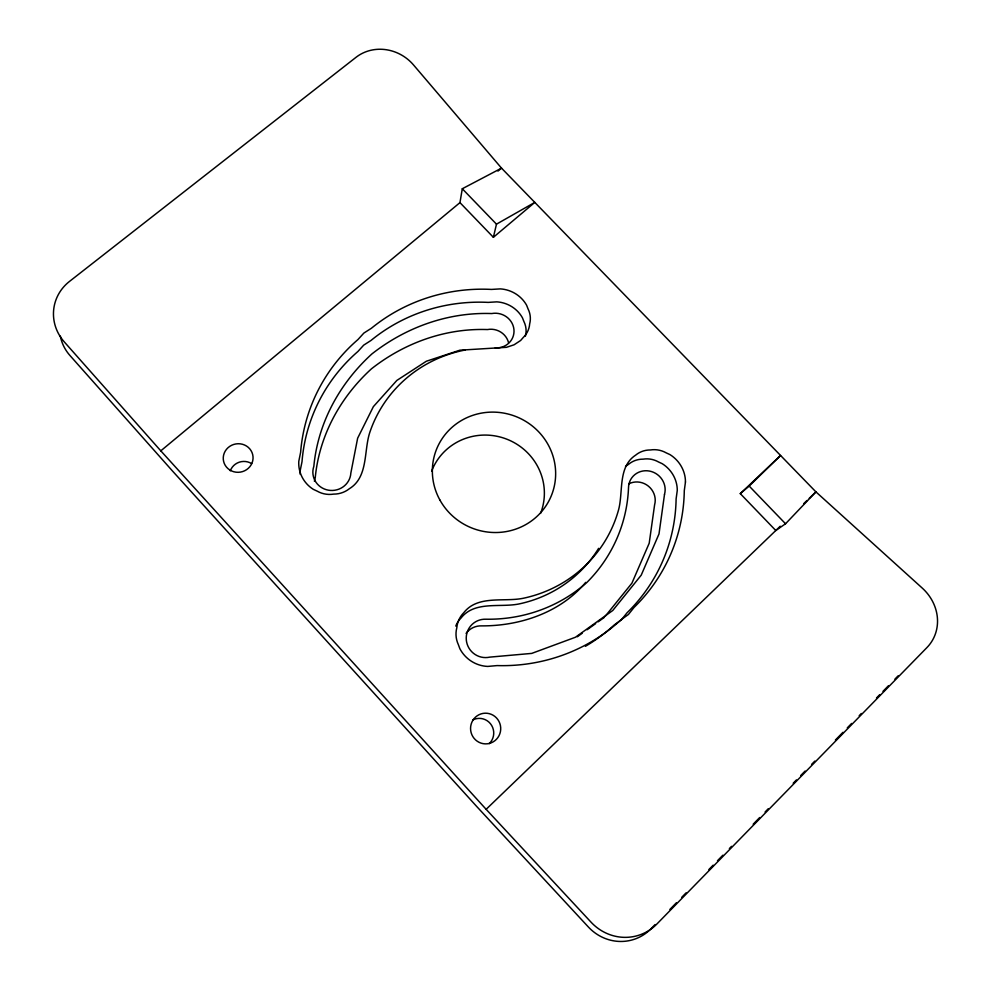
<?xml version="1.0" encoding="UTF-8"?>
<svg xmlns="http://www.w3.org/2000/svg" width="991" height="991" viewBox="0 0 991 991"><rect width="100%" height="100%" fill="white"/><g stroke="black" fill="none" stroke-linecap="round" stroke-linejoin="round"><path stroke-width="1.49" d="M160.802 450.843L459.96 202.622L462.289 188.748L501.52 168.136L815.927 491.883L922.225 588.059A45.053 40.817 32.3 0 1 926.907 647.594L656.884 924.021A48.014 45.92 69 0 1 591.032 922.163L486.135 809.325L160.802 450.843L64.254 341.87A45.041 42.7 10.1 0 1 69.481 281.432L356.042 57.305A41.808 38.76 35.7 0 1 413.482 64.91L501.52 168.136L497.953 171.096M493.382 237.307L496.479 224.164L534.793 202.399L493.382 237.307L459.96 202.622M605.08 616.452L631.924 583.154L649.204 543.217L654.593 504.89A18.036 17.243 38.1 0 0 648.411 486.16A18.036 17.243 38.1 0 0 628.79 483.843M585.693 582.374C560.559 612.488 520.213 626.052 481.75 625.878A18.643 18.457 54.6 0 0 466.08 633.41M740.277 493.629L749.171 486.061L780.574 455.476L740.277 493.629L775.792 530.507L785.541 523.768L815.927 491.883L809.238 498.312M655.125 924.541L651 928.778A45.747 43.728 70.1 0 1 588.357 926.981L476.857 806.649L172.756 471.307L69.94 355.484A42.873 40.73 9.4 0 1 60.352 336.147M669.879 909.441L676.37 902.801M681.783 897.264L686.106 892.841M708.825 869.59L713.148 865.168M717.472 860.733L722.885 855.196M729.376 848.556L731.544 846.339M753.172 824.202L759.663 817.55M765.077 812.025L768.322 808.693M793.196 783.237L796.442 779.917M800.765 775.482L805.101 771.06M811.592 764.408L814.837 761.088M835.388 740.054L842.957 732.312M847.28 727.877L851.616 723.455M859.185 715.7L861.34 713.483M876.49 697.986L879.735 694.666M882.981 691.346L888.394 685.809M894.885 679.169L898.131 675.837M486.135 809.325L780.251 526.221M803.664 503.688L807.008 500.467M577.295 636.779L582.188 633.261M587.081 629.756L595.653 623.612M598.093 621.852L604.349 617.368M625.507 466.427L628.69 464.222A23.251 22.161 37 0 1 643.159 459.155A23.251 22.149 37.2 0 1 658.569 461.992L662.211 463.689A31.018 29.581 37.7 0 1 677.274 490.409L676.11 498.919A172.335 167.157 24.4 0 1 627.018 612.822L621.481 619.734L614.284 624.912A172.682 167.838 23.6 0 1 585.421 646.293M462.289 188.748L496.479 224.164M749.171 486.061L785.541 523.768M525.428 336.085A22.805 21.542 17.9 0 0 523.83 321.332L522.43 317.789A30.399 28.714 17.2 0 0 496.825 301.859L488.204 302.391A171.926 166.364 19.9 0 0 371.006 340.458L363.697 345.141L357.924 351.483A172.285 167.033 18.9 0 0 302.007 461.732L300.248 470.366A31.638 30.572 -2.9 0 0 300.261 474.379M455.773 626.077A24.057 23.834 49.5 0 1 457.644 622.323M458.399 621.171A24.057 23.834 49.5 0 1 461.05 618C474.924 600.323 500.876 608.102 519.965 603.742A127.059 123.206 21.6 0 0 598.614 548.345M431.68 471.047A58.407 56.747 21.6 0 1 506.735 439.149A58.407 56.747 21.6 0 1 540.566 513.375M495.265 347.891A18.272 17.256 17.2 0 0 513.933 329.433A18.272 17.256 17.2 0 0 491.722 313.552C448.217 312.016 406.025 327.179 371.935 353.911C339.764 383.17 317.95 422.748 313.837 466.327A19.015 18.371 -2.9 0 0 328.294 490.161A19.015 18.371 -2.9 0 0 350.851 473.054L357.64 438.208L373.372 406.644L396.834 380.445L426.341 361.244L459.886 350.195L506.463 347.321L514.056 344.806L520.634 340.483L523.186 337.559A23.4 22.062 17.9 0 0 529.665 323.921A23.388 22.025 17.9 0 0 528.03 308.845L526.593 305.203A31.167 29.371 17.3 0 0 500.344 288.889L491.511 289.422A176.348 170.353 19.9 0 0 371.377 328.281L363.883 333.063L357.962 339.554A176.72 171.059 18.9 0 0 300.607 452.392L298.799 461.249A32.468 31.328 -2.4 0 0 313.317 489.343L317.145 491.127A24.403 23.573 -3.1 0 0 333.595 494.113A24.391 23.573 -2.5 0 0 349.377 488.712C368.491 477.067 363.66 450.608 369.866 432.212A130.341 126.179 21.6 0 1 465.287 349.984M508.556 342.725A17.689 16.76 17.2 0 0 487.448 329.557C445.281 328.108 404.427 342.886 371.427 368.85C340.285 397.267 319.189 435.668 315.225 477.91A18.395 17.813 -3.6 0 0 314.42 481.329M230.308 470.799A14.221 13.626 -11.9 0 1 251.677 463.652M472.67 720.048A14.605 14.357 84.5 0 1 489.195 743.671M685.462 481.998L684.285 490.706A176.794 171.183 24.3 0 1 634.091 607.396L628.418 614.482L621.035 619.796A177.154 171.914 23.5 0 1 497.123 665.58L487.733 666.423A32.914 32.554 49.9 0 1 459.849 648.684L458.362 644.633A24.713 24.478 49.5 0 1 456.801 627.836A24.701 24.453 47.5 0 1 463.825 612.649C478.058 594.526 504.692 602.516 524.264 598.056A130.341 126.179 21.6 0 0 618.198 511.133C623.686 493.06 617.294 467.095 635.627 455.154A23.846 22.694 36.7 0 1 650.455 449.964A23.846 22.669 36.9 0 1 666.262 452.887L669.99 454.621A31.811 30.275 37.5 0 1 685.462 481.998M664.503 494.41L659.003 533.938L641.227 575.152L612.772 610.468L575.437 637.25L531.733 653.403L489.74 657.132A19.275 19.077 51.8 0 1 466.315 640.062A19.275 19.077 51.8 0 1 486.061 619.214C522.963 619.796 558.899 607.099 586.672 582.658C612.091 557.438 627.105 523.62 628.505 487.82A18.643 17.776 37.7 0 1 649.365 471.047A18.643 17.776 37.7 0 1 664.503 494.41M439.93 500.071A61.925 59.943 21.6 0 0 546.698 504.716A61.925 59.943 21.6 0 0 495.364 412.169A61.925 59.943 21.6 0 0 439.93 500.071M472.831 720.37A15.348 15.076 82.3 0 0 485.144 743.869A15.348 15.076 82.3 0 0 498.944 721.374A15.348 15.076 82.3 0 0 472.831 720.37M229.813 469.994A14.927 14.258 -11 0 0 253.027 458.783A14.927 14.258 -11 0 0 231.634 445.281A14.927 14.258 -11 0 0 229.813 469.994"/></g></svg>
